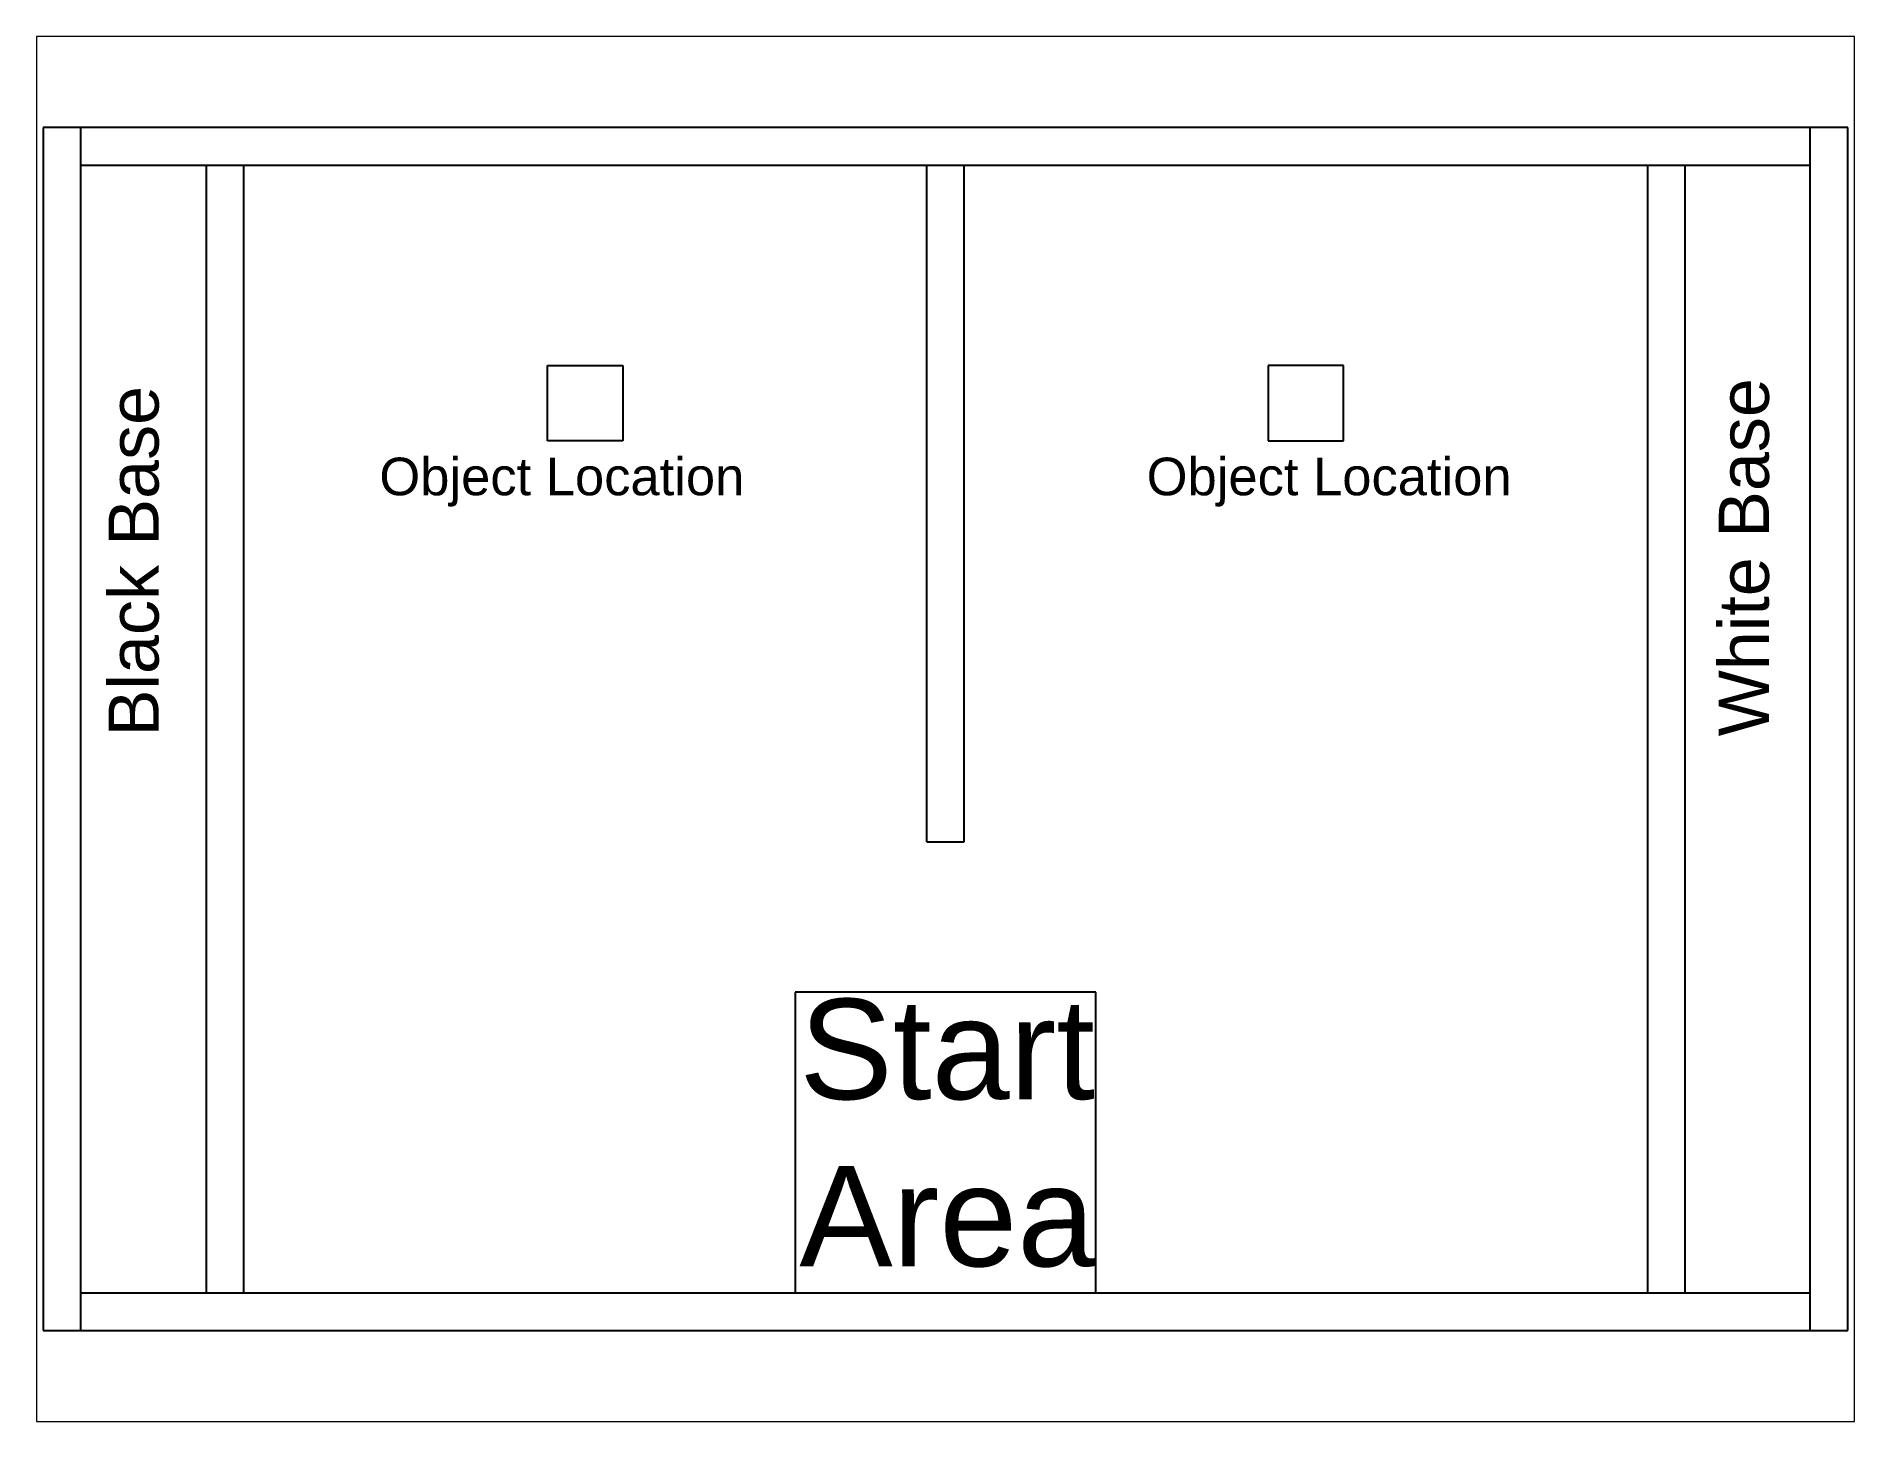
# Paper-space layout 'Layout1' of a CAD drawing. Header units: inches. Extents: x 1.05 to 9.45, y 0.8 to 7.2.
# The model-space entities are those that its viewports show. They can reach past a viewport. Long polylines and large blocks are cut down to what shows.
import ezdxf

# ---------------------------------------------------------------- set-up
doc = ezdxf.new("R2010")
doc.units = ezdxf.units.IN
doc.header["$MEASUREMENT"] = 0
doc.layers.add('Dimensions', color=3, linetype='Continuous')
doc.styles.get("Standard").update_dxf_attribs({"font": 'Arial.ttf'})

msp = doc.modelspace()

# ---------------------------------------------------------------- linework, layer by layer
for p, q in [((82, 58), (10, 58)), ((10, 58), (10, 10)), ((11.5, 10), (11.5, 58)), ((80.5, 10), (80.5, 58)), ((82, 10), (82, 58)), ((11.5, 56.5), (80.5, 56.5)), ((16.5, 56.5), (16.5, 11.5)), ((18, 56.5), (18, 11.5)), ((45.25, 29.5), (45.25, 56.5)), ((46.75, 29.5), (46.75, 56.5)), ((74, 56.5), (74, 11.5)), ((75.5, 56.5), (75.5, 11.5)), ((30.125, 48.5), (30.125, 48.5)), ((30.125, 48.5), (33.125, 48.5)), ((30.125, 45.5), (30.125, 48.5)), ((33.125, 48.5), (33.125, 45.5)), ((61.875, 48.5), (58.875, 48.5)), ((58.875, 48.5), (58.875, 45.5)), ((61.875, 48.5), (61.875, 48.5)), ((61.875, 45.5), (61.875, 48.5)), ((33.125, 45.5), (30.125, 45.5)), ((58.875, 45.5), (61.875, 45.5)), ((45.25, 29.5), (46.75, 29.5)), ((52, 23.5), (40, 23.5)), ((40, 23.5), (40, 11.5)), ((52, 11.5), (52, 23.5)), ((11.5, 11.5), (80.5, 11.5)), ((10, 10), (82, 10)), ((10, 10), (10, 10))]:
    msp.add_line(p, q)

# ---------------------------------------------------------------- texts
at = {"char_height": 2, "attachment_point": 1, "rotation": 90}
for s, insert in [('Black Base', (12.611, 33.71)), ('White Base', (76.848, 33.71))]:
    msp.add_mtext_dynamic_manual_height_columns(s, width=15.26371, gutter_width=1, heights=[0], dxfattribs=dict(at, insert=insert))
for s, width, insert, char_height, attachment_point in [('Object Location', 15.26371, (37.975, 44.825), 1.5, 3), ('Object Location', 15.26371, (54.025, 44.825), 1.5, 1), ('Start Area', 8.50406, (40.168, 23.232), 4, 1)]:
    msp.add_mtext_dynamic_manual_height_columns(s, width=width, gutter_width=1, heights=[0], dxfattribs=dict(insert=insert, char_height=char_height, attachment_point=attachment_point))

psp = doc.layouts.get("Layout1")

# ---------------------------------------------------------------- viewports
at = {"layer": 'Dimensions', "lineweight": 100}
psp.add_viewport(center=(5.25, 4), size=(8.4, 6.4), view_center_point=(46, 34), view_height=55.265002, dxfattribs=at)

doc.saveas('drawing.dxf')
